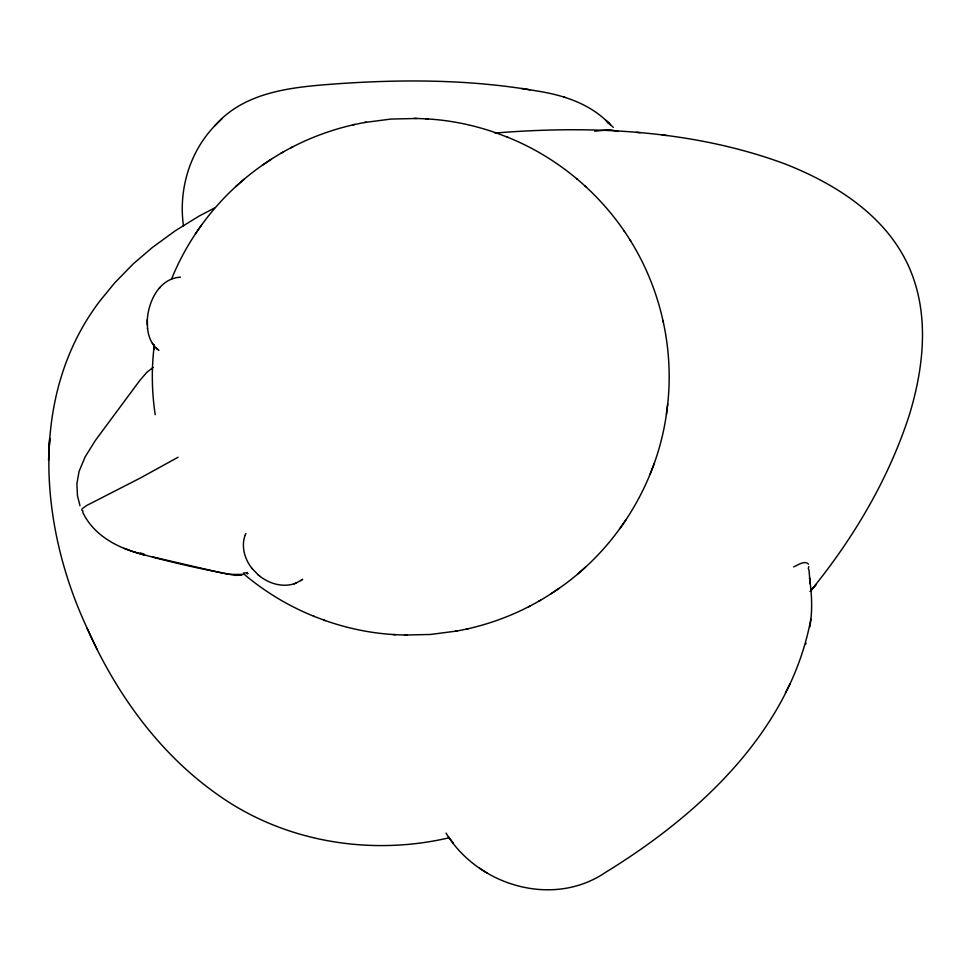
<?xml version="1.0" encoding="UTF-8"?>
<svg xmlns="http://www.w3.org/2000/svg" width="971" height="971" viewBox="0 0 971 971"><rect width="100%" height="100%" fill="white"/><g stroke="black" fill="none" stroke-linecap="round" stroke-linejoin="round"><path stroke-width="1.46" d="M180.509 277.184C158.334 278.252 147.046 303.838 147.216 323.501M147.301 319.617L147.556 328.671M448.723 837.876C369.55 856.301 282.767 841.723 216.484 793.805C156.986 751.603 113.777 689.968 85.023 623.588C39.168 522.544 29.506 393.267 100.013 300.816L114.675 282.901L133.197 263.894L152.241 247.593L175.35 230.722L198.8 216.242L214.421 208.049M48.866 454.464L49.691 438.382L48.55 460.388M154.34 344.911C151.355 368.07 151.719 391.665 155.226 414.738M667.162 408.609C674.602 350.446 661.251 289.892 630.155 240.189M555.254 590.951C616.306 550.326 658.217 482.332 667.028 409.519M153.758 349.694L154.304 345.421M666.434 414.362L667.745 403.815M446.041 833.094C477.781 885.686 552.997 908.103 605.37 872.492C698.659 815.239 790.018 731.163 810.846 619.134M809.729 627.169C812.739 610.88 811.817 594.228 809.523 577.915L810.227 583.85L808.94 569.625M808.722 566.591L808.285 568.763M247.047 572.429L247.18 574.007L248.091 573.4M805.687 644.222L805.991 643.081M245.044 535.47C240.978 546.77 244.826 559.539 252.144 568.605M650.085 474.212L654.017 464.004M171.418 279.296C190.534 232.154 223.949 190.85 266.26 162.57M245.226 534.997L245.869 533.48M785.405 692.893L790.042 683.742M195.414 233.877L198.4 229.593M198.715 229.132L201.701 224.847M619.814 528.673L622.799 524.376M623.103 523.927L626.089 519.631M810.227 591.388C852.963 539.075 888.271 479.88 909.196 415.406C923.846 367.621 929.805 314.009 908.99 267.037C886.013 215.526 835.376 183.665 784.629 163.783C692.493 129.798 591.958 125.21 494.931 133.051M160.179 287.282L159.22 288.375M810.287 591.303L816.125 584.481L810.724 590.756M605.783 120.295L608.926 123.366C590.125 103.751 563.277 95.061 537.06 91.007C471.081 79.391 403.572 79.137 336.913 83.809C293.97 86.977 245.287 90.813 214.907 125.66C189.6 151.852 178.373 189.928 183.458 225.77M153.175 367.402L146.9 372.245L139.739 380.559L95.474 440.288L85.181 456.819L79.076 471.336L76.891 483.789L77.449 495.683L79.974 505.721M222.116 118.608L214.907 125.66M235.819 186.541L239.619 183.203M240.165 182.706L243.939 179.392M577.563 574.128L581.338 570.814M581.884 570.317L585.683 566.979M301.847 579.869L302.624 579.274M295.281 583.401L301.313 580.257M300.925 580.537L302.248 579.578M267.061 162.048C293.618 144.036 323.731 131.352 355.046 124.409M466.468 629.099C497.771 622.168 527.884 609.472 554.453 591.473M262.243 165.288L271.03 159.353M550.472 594.155L559.272 588.232M178.033 457.256L140.273 478.048L86.492 505.6L82.11 508.804L81.819 510.127L83.057 511.134M280.862 153.309L282.925 152.192M291.021 147.75L293.036 146.657M528.479 606.851L530.482 605.758M538.589 601.328L540.653 600.212M793.635 566.858C797.968 565.268 804.522 559.891 808.552 564.163M260.107 576.422C269.792 583.887 283.216 587.698 295.05 583.474M294.189 583.802L296.179 583.073M364.538 122.504L390.937 119.057L416.947 118.474M404.555 635.046L430.566 634.464L456.965 631.004M353.165 124.798L366.322 122.14M455.181 631.368L468.338 628.723M594.677 131.206L609.873 129.677L618.272 131.486M244.558 574.395L229.678 574.419M235.674 575.342L241.694 575.184M425.759 118.838C450.168 120.088 474.334 125.138 497.334 133.318M324.168 620.19C347.169 628.383 371.347 633.432 395.743 634.67M414.107 118.365L428.381 118.935M393.121 634.573L407.395 635.155M235.795 575.354C201.75 569.334 167.704 561.639 134.423 552.074C113.291 545.593 92.391 532.982 82.741 512.263M636.418 132.311L640.253 132.687M662.186 135.066L666.422 135.491M529.984 89.805L521.645 88.495M224.107 573.424L228.282 574.164M222.711 573.181L152.301 556.844M564.115 97.149L565.256 97.464M134.423 552.074L144.97 555.339M140.285 552.887L144.327 554.283M134.835 552.22L124.057 548.299M507.141 137.045C558.119 157.363 602.081 194.552 630.834 241.257M245.008 575.002C265.775 592.334 289.237 606.426 314.361 616.476M496.217 132.906L508.027 137.372M313.475 616.148L325.285 620.615M479.553 868.208L487.43 873.342M147.471 328.064C148.369 336.476 151.682 345.373 158.928 350.3M251.817 568.205L258.068 574.747M158.006 349.645L156.197 348.104M257.91 574.626L260.179 576.471M610.553 124.786L607.785 122.297L613.332 127.371M585.1 186.056L585.914 186.796M576.507 178.518L577.126 179.089M606.754 121.241L609.715 124.033M448.384 836.577L453.323 843.119M152.398 343.394L153.139 344.523M623.88 230.54L624.499 231.523M87.123 628.176L97.234 649.745M663.035 320.551L663.399 322.481M147.24 324.314L147.252 325.03M247.107 572.732A50.723 50.674 -70.3 0 1 243.308 573.011"/></g></svg>
